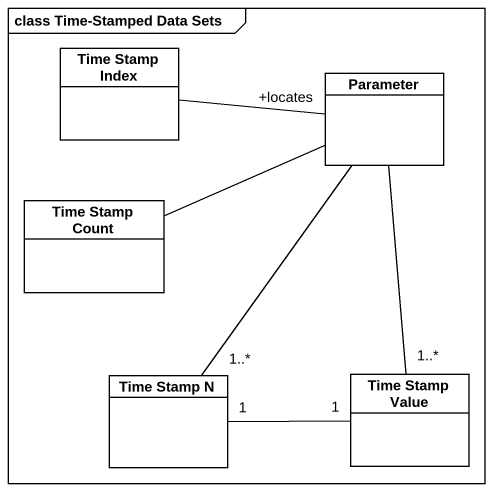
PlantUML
@startuml
mainframe class Time-Stamped Data Sets
hide circle
hide empty members
class "Time Stamp Index" as Time_Stamp_Index
class Parameter
class "Time Stamp Count" as Time_Stamp_Count
class "Time Stamp N" as Time_Stamp_N
class "Time Stamp Value" as Time_Stamp_Value
Time_Stamp_Index -right- "+locates" Parameter
Parameter -left- Time_Stamp_Count
Parameter -- "1..*" Time_Stamp_N
Parameter -- "1..*" Time_Stamp_Value
Time_Stamp_N "1" -right- "1" Time_Stamp_Value
@enduml
